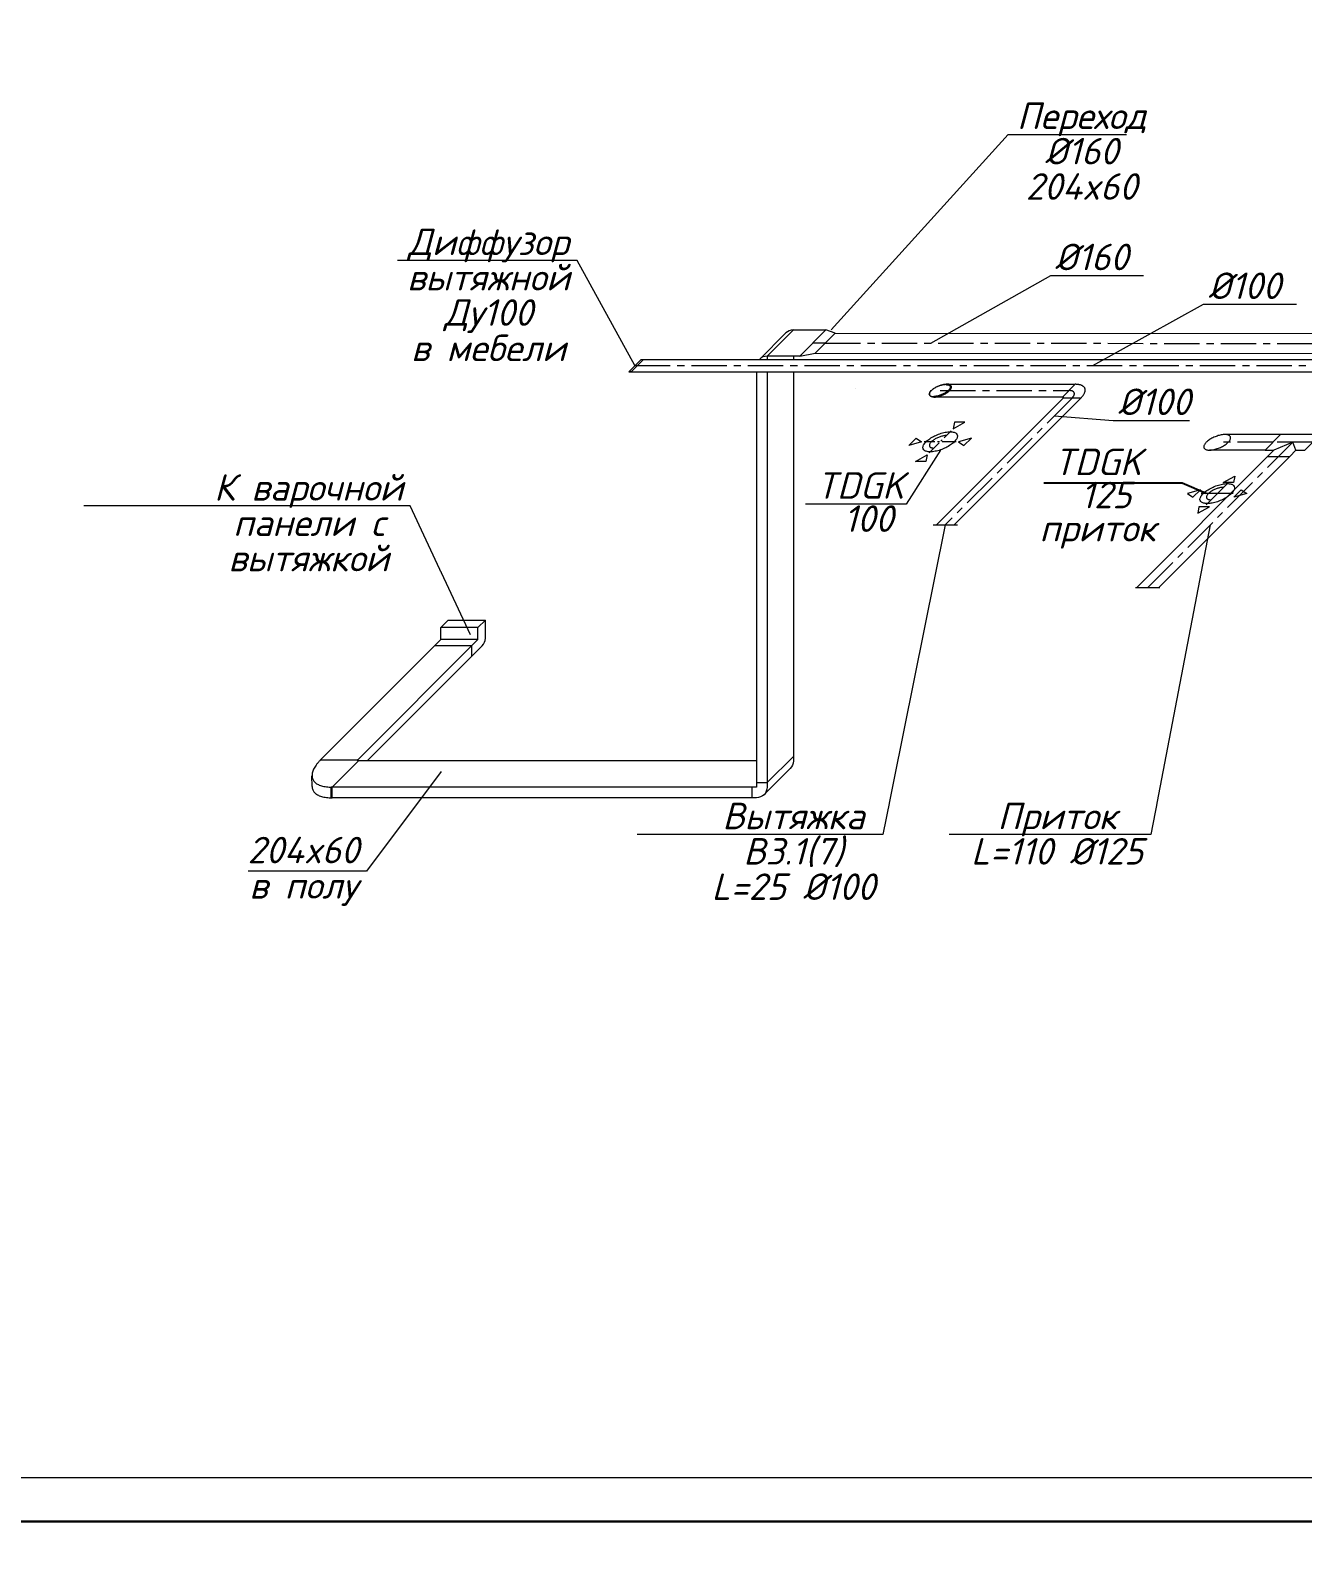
# Model space of a CAD drawing. Header units: millimetres. Extents: x 3082 to 230946, y 1570 to 312844.
# Drawn here: x 39967 to 47174, y 67369 to 75936 of the extents above; entities that cross this region are included whole.
import ezdxf
from ezdxf import colors
from ezdxf.entities.mleader import LeaderData, LeaderLine
from ezdxf.math import Vec2, Vec3

# ---------------------------------------------------------------- set-up
doc = ezdxf.new("R2010")
doc.units = ezdxf.units.MM
doc.linetypes.add('GOST2.303 6', pattern=[12, 8, -1.5, 1, -1.5])
doc.linetypes.add('tvs_centerline', pattern=[320, 200, -40, 40, -40])
for name, color, linetype, lineweight in [('A_B1', 170, 'Continuous', 0), ('A_K1', 14, 'Continuous', 0), ('Ramka', 7, 'Continuous', 0), ('вытяжка', 5, 'Continuous', 30), ('Двери', 7, 'Continuous', 13)]:
    doc.layers.add(name, color=color, linetype=linetype, lineweight=lineweight)
doc.layers.add('FORMAT', color=7, linetype='Continuous')
doc.layers.add('кондиционирование', color=5, linetype='Continuous')
doc.styles.add('ls_200', font='isocpeui.ttf', dxfattribs={"height": 200})

# ---------------------------------------------------------------- blocks, each defined once
blk = doc.blocks.new('*U449')
at = {"layer": 'Ramka', "color": 7}
for points in [[(-20960.5, 0), (0, 0), (0, 14850), (-20960.5, 14850)], [(-19960.5, 250), (-250, 250), (-250, 14600), (-19960.5, 14600)]]:
    blk.add_lwpolyline(points, close=True, dxfattribs=at)
blk = doc.blocks.new('*U447')
at = {"layer": 'Ramka', "color": 7}
blk.add_lwpolyline([(-20960.5, 0), (0, 0), (0, 14850), (-20960.5, 14850)], close=True, dxfattribs=at)
blk = doc.blocks.new('_None')

msp = doc.modelspace()

# ---------------------------------------------------------------- linework, layer by layer
at = {"layer": 'A_B1', "linetype": 'ByBlock', "ltscale": 10}
for points in [[(45194.3, 73680.2), (45260.5, 73716.7), (45201, 73716.7)], [(45224.4, 73606), (45254.9, 73585), (45297, 73627.1)]]:
    msp.add_lwpolyline(points, close=True, dxfattribs=at)
at = {"layer": 'A_B1', "linetype": 'GOST2.303 6', "lineweight": 15, "ltscale": 10}
msp.add_lwpolyline([(45210.5, 73606.1), (45028.6, 73606.1)], dxfattribs=at)
at = {"layer": 'A_B1', "linetype": 'ByBlock', "ltscale": 10}
msp.add_open_spline([(45155.6, 73931.6), (45152.8, 73931.5), (45147, 73931.3), (45138.2, 73929.9), (45128.8, 73927.8), (45119.3, 73924.9), (45109.8, 73921.4), (45100.5, 73917.2), (45091.8, 73912.5), (45083.7, 73907.4), (45076.5, 73902), (45070.3, 73896.6), (45065.3, 73891.1), (45061.7, 73885.7), (45059.5, 73880.5), (45058.7, 73875.6), (45059.6, 73871.1), (45062.1, 73867.3), (45066.1, 73864.4), (45071.4, 73862.4), (45077.7, 73861.1), (45082.4, 73861), (45084.8, 73860.9)], degree=3, knots=[0, 0, 0, 0, 8.268476, 17.286222, 26.89546, 36.912559, 47.137561, 57.362564, 67.379663, 76.9889, 86.006644, 94.275114, 101.674367, 108.139415, 113.687309, 118.45955, 122.768367, 127.077184, 131.849427, 137.397322, 143.862371, 151.261616, 151.261616, 151.261616, 151.261616], dxfattribs=at)
at = {"layer": 'A_K1', "color": 5, "ltscale": 6}
for p, q in [((44526.1, 74221.8), (51616.9, 74214.8)), ((44412.7, 74108.6), (51503.6, 74101.7)), ((43426.9, 74073), (51322.1, 74073)), ((43356.2, 74002.3), (51251.4, 74002.3)), ((45084.2, 73860.9), (45813.9, 73860.9)), ((45816.9, 73853.8), (45099, 73136)), ((45154.9, 73931.6), (45884.6, 73931.6)), ((45916.9, 73853.8), (45199, 73136)), ((45884.6, 73931.6), (45813.9, 73860.9)), ((45916.9, 73853.8), (45816.9, 73853.8)), ((42544.5, 72494.1), (42544.5, 72596.7)), ((41874.9, 71799.6), (42526.9, 72451.7)), ((42502.1, 72426.8), (42502.1, 72426.8)), ((41612, 71806.7), (41822, 71806.7))]:
    msp.add_line(p, q, dxfattribs=at)
at = {"layer": 'A_K1', "color": 5, "linetype": 'tvs_centerline', "lineweight": 15}
for p, q in [((44469.4, 74165.2), (51560.3, 74158.2)), ((43391.5, 74037.7), (51286.8, 74037.7)), ((45119.6, 73896.3), (45849.3, 73896.3)), ((45866.9, 73853.8), (45149, 73136))]:
    msp.add_line(p, q, dxfattribs=at)
at = {"layer": 'A_K1', "color": 1, "linetype": 'tvs_centerline', "lineweight": 15}
for p, q in [((47004, 73603.3), (46688.8, 73603.3)), ((47229, 73603.3), (47004, 73603.3)), ((47116.5, 73603.3), (47037, 73523.7)), ((46295.7, 72782.4), (47037, 73523.7))]:
    msp.add_line(p, q, dxfattribs=at)
at = {"layer": 'A_K1', "color": 1, "ltscale": 6}
for p, q in [((47048.2, 73647.5), (46733, 73647.5)), ((46233.2, 72782.4), (46974.5, 73523.7)), ((46358.2, 72782.4), (47099.5, 73523.7)), ((46959.8, 73559.1), (46644.6, 73559.1))]:
    msp.add_line(p, q, dxfattribs=at)
at = {"layer": 'A_K1', "color": 5, "ltscale": 6}
for points in [[(44288.5, 74239.7), (44288.5, 74239.7), (44140, 74091.2), (44140, 74091.2, 0.202581), (44097, 74073, 0.202581)], [(44288.5, 74239.7), (44288.5, 74239.7), (44288.5, 74239.7, 0.198932), (44246, 74222.1)]]:
    msp.add_lwpolyline(points, format="xyb", dxfattribs=at)
for points in [[(44246, 74222.1), (44097, 74073)], [(44325, 74091.2), (44412.7, 74108.6)], [(44469.4, 74165.2), (44399, 74165.2)], [(44140, 74091.2), (44140, 74073)], [(44288.5, 74091.2), (44288.5, 74073)], [(42467.3, 72452), (42257.3, 72452)], [(42467.3, 72392), (42467.3, 72452)]]:
    msp.add_lwpolyline(points, dxfattribs=at)
for points in [[(43426.9, 74073), (43439.4, 74073), (43369.2, 74002.8), (43356.7, 74002.8)], [(44641.9, 73905.3), (44641.9, 73905.3)]]:
    msp.add_lwpolyline(points, close=True, dxfattribs=at)
at = {"layer": 'A_K1', "color": 1, "ltscale": 6}
for points in [[(47273.2, 73647.5), (47048.2, 73647.5), (46959.8, 73559.1), (47009.8, 73559.1), (46974.5, 73523.7), (47099.5, 73523.7), (47134.8, 73559.1), (47184.8, 73559.1)], [(46788.8, 73412.5), (46782.2, 73376.1), (46722.7, 73376.1)], [(46856.1, 73313.1), (46783.5, 73292.1), (46825.6, 73334.1)]]:
    msp.add_lwpolyline(points, close=True, dxfattribs=at)
msp.add_lwpolyline([(47134.8, 73559.1), (47116.5, 73603.3), (47009.8, 73559.1)], dxfattribs=at)
at = {"layer": 'A_K1', "color": 5}
msp.add_lwpolyline([(42544.5, 72529.2), (42544.5, 72529.2), (42544.5, 72529.2)], dxfattribs=at)
at = {"layer": 'A_K1', "color": 5, "ltscale": 6}
msp.add_arc((42484.5, 72494.1), 60, 315, 0.0006, dxfattribs=at)
for points, knots in [([(45178, 73907.2), (45179.5, 73910.4), (45182.1, 73916.3), (45178, 73926.2), (45167.5, 73930.9), (45153.8, 73932.1), (45136.9, 73930.2), (45118.4, 73925.2), (45099.9, 73917.5), (45083.3, 73908), (45070, 73897.4), (45061.1, 73886.8), (45057.1, 73876.1), (45061.1, 73866.3), (45071.6, 73861.6), (45085.3, 73860.4), (45102.2, 73862.3), (45120.7, 73867.3), (45139.2, 73874.9), (45155.7, 73884.6), (45169.4, 73894.9), (45175.4, 73903.4), (45178, 73907.2)], [0, 0, 0, 0, 10.233471, 18.699645, 28.933122, 42.762247, 60.03043, 79.644476, 100.083624, 119.69767, 136.965853, 150.794978, 161.028453, 169.494625, 179.7281, 193.557225, 210.825408, 230.439454, 250.878602, 270.492648, 287.760831, 301.589947, 301.589947, 301.589947, 301.589947]), ([(45816.9, 73853.8), (45817, 73854), (45817.4, 73854.4), (45817.8, 73854.9), (45818.2, 73855.5), (45818.6, 73856), (45818.8, 73856.5), (45819, 73857), (45819.1, 73857.5), (45819.1, 73858), (45819.1, 73858.4), (45818.9, 73858.8), (45818.7, 73859.2), (45818.5, 73859.6), (45818.1, 73859.9), (45817.7, 73860.1), (45817.2, 73860.4), (45816.7, 73860.6), (45816.1, 73860.7), (45815.4, 73860.8), (45814.7, 73860.9), (45814.2, 73860.9), (45813.9, 73860.9)], [0, 0, 0, 0, 0.7631, 1.480568, 2.151164, 2.77466, 3.35207, 3.885952, 4.380745, 4.84309, 5.281979, 5.708502, 6.135024, 6.573913, 7.036258, 7.531051, 8.064933, 8.642343, 9.265839, 9.936435, 10.653903, 11.417003, 11.417003, 11.417003, 11.417003]), ([(45916.9, 73853.8), (45918.8, 73855.8), (45922.6, 73859.7), (45927.6, 73865.8), (45932, 73871.8), (45935.5, 73877.7), (45938.3, 73883.4), (45940.3, 73889), (45941.4, 73894.3), (45941.7, 73899.5), (45941.2, 73904.3), (45939.8, 73908.9), (45937.5, 73913.1), (45934.5, 73916.9), (45930.6, 73920.3), (45926, 73923.3), (45920.7, 73925.9), (45914.7, 73927.9), (45908, 73929.6), (45900.7, 73930.8), (45892.9, 73931.5), (45887.4, 73931.6), (45884.6, 73931.6)], [0, 0, 0, 0, 8.394146, 16.286303, 23.662871, 30.521328, 36.872846, 42.745554, 48.188282, 53.274084, 58.101866, 62.793624, 67.485382, 72.313164, 77.398966, 82.841694, 88.714402, 95.06592, 101.924377, 109.300946, 117.193103, 125.587248, 125.587248, 125.587248, 125.587248]), ([(41822, 71806.7), (41821.8, 71806.5), (41821.4, 71806.2), (41821, 71805.6), (41820.6, 71805.1), (41820.3, 71804.5), (41820, 71804), (41819.8, 71803.5), (41819.7, 71803), (41819.7, 71802.6), (41819.8, 71802.1), (41819.9, 71801.7), (41820.1, 71801.3), (41820.4, 71801), (41820.7, 71800.7), (41821.1, 71800.4), (41821.6, 71800.2), (41822.2, 71800), (41822.8, 71799.8), (41823.4, 71799.7), (41824.1, 71799.6), (41824.6, 71799.6), (41824.9, 71799.6)], [0, 0, 0, 0, 0.762724, 1.479864, 2.150181, 2.773443, 3.350664, 3.884391, 4.379053, 4.841271, 5.280016, 5.706353, 6.132627, 6.571187, 7.033118, 7.527413, 8.060719, 8.637483, 9.260271, 9.930109, 10.646779, 11.40905, 11.40905, 11.40905, 11.40905]), ([(41562.5, 71655.1), (41562.6, 71651.9), (41563.4, 71645.7), (41566.1, 71636.6), (41570.6, 71628.2), (41576.7, 71620.6), (41584.3, 71613.7), (41593.5, 71607.8), (41604.2, 71602.7), (41616.2, 71598.5), (41629.5, 71595.2), (41644.1, 71592.9), (41659.8, 71591.4), (41670.6, 71591.2), (41676.2, 71591.1)], [106.749531, 106.749531, 106.749531, 106.749531, 116.160574, 125.540007, 134.918037, 144.56638, 154.728885, 165.60339, 177.336125, 190.024936, 203.72629, 218.46275, 234.229497, 250.999566, 250.999566, 250.999566, 250.999566])]:
    msp.add_open_spline(points, degree=3, knots=knots, dxfattribs=at)
at = {"layer": 'A_K1', "color": 5, "linetype": 'tvs_centerline', "lineweight": 15}
msp.add_open_spline([(45866.9, 73853.8), (45867.9, 73854.9), (45870, 73857), (45872.7, 73860.4), (45875.1, 73863.6), (45877, 73866.8), (45878.5, 73870), (45879.6, 73873), (45880.2, 73875.9), (45880.4, 73878.7), (45880.1, 73881.4), (45879.4, 73883.9), (45878.1, 73886.2), (45876.5, 73888.2), (45874.4, 73890.1), (45871.9, 73891.7), (45869, 73893.1), (45865.7, 73894.3), (45862, 73895.2), (45858.1, 73895.8), (45853.8, 73896.2), (45850.8, 73896.2), (45849.3, 73896.3)], degree=3, knots=[0, 0, 0, 0, 4.578623, 8.883435, 12.907017, 16.647994, 20.112458, 23.315753, 26.284514, 29.058587, 31.691922, 34.251063, 36.810203, 39.443539, 42.217612, 45.186373, 48.389667, 51.854132, 55.595108, 59.61869, 63.923503, 68.502126, 68.502126, 68.502126, 68.502126], dxfattribs=at)
at = {"layer": 'FORMAT'}
for points in [[(38909.6, 67493.7), (59870.1, 67493.7), (59870.1, 82343.7), (38909.6, 82343.7)], [(38909.6, 52643.7), (59870.1, 52643.7), (59870.1, 67493.7), (38909.6, 67493.7)]]:
    msp.add_lwpolyline(points, close=True, dxfattribs=at)
at = {"layer": 'вытяжка'}
msp.add_open_spline([(45084.2, 73860.9), (45086.9, 73861), (45092.7, 73861.2), (45101.6, 73862.5), (45110.9, 73864.6), (45120.4, 73867.5), (45129.9, 73871.1), (45139.2, 73875.3), (45148, 73880), (45156.1, 73885.1), (45163.3, 73890.4), (45169.4, 73895.9), (45174.4, 73901.4), (45178, 73906.8), (45180.3, 73912), (45181, 73916.8), (45180.1, 73921.3), (45177.6, 73925.1), (45173.6, 73928), (45168.4, 73930.1), (45162, 73931.4), (45157.3, 73931.5), (45154.9, 73931.6)], degree=3, knots=[0, 0, 0, 0, 8.268476, 17.286222, 26.89546, 36.912559, 47.137561, 57.362564, 67.379663, 76.9889, 86.006644, 94.275114, 101.674367, 108.139415, 113.687309, 118.45955, 122.768367, 127.077184, 131.849427, 137.397322, 143.862371, 151.261616, 151.261616, 151.261616, 151.261616], dxfattribs=at)

# ---------------------------------------------------------------- block references
at = {"layer": 'FORMAT'}
for name, p in [('*U449', (59870.1, 67493.7)), ('*U447', (59870.1, 52643.7))]:
    msp.add_blockref(name, p, dxfattribs=at)

# ---------------------------------------------------------------- next in the draw order: leaders
at = {"layer": 'Двери'}
ml = msp.add_multileader_mtext('Standard', dxfattribs=at)
ml.set_content('Переход\\P%%C160\\P204x60', color=256, style='ls_200')
ml.set_leader_properties(color=256, linetype='ByLayer', lineweight=-1)
ml.set_arrow_properties(name='NONE')
ml.build(insert=Vec2(0, 0))
ml.multileader.update_dxf_attribs({"text_left_attachment_type": 6, "text_right_attachment_type": 6})
ctx = ml.context
ctx.base_point, ctx.char_height, ctx.landing_gap_size, ctx.plane_origin = Vec3(45512.7, 75346.5), 150, 20, Vec3(43619, 73085.9)
ctx.left_attachment, ctx.right_attachment, ctx.text_align_type = 6, 6, 1
notes = []
notes.append((ctx, [(0, (1, 1, 0), (45504.7, 75346.5), (1, 0), 8, [(0, [(44503.4, 74239.6)], 0, [])])]))
ctx.mtext.insert, ctx.mtext.width, ctx.mtext.alignment, ctx.mtext.line_spacing_factor, ctx.mtext.flow_direction = Vec3(45920.9, 75526.5), 636.611, 2, 0.8, 5
ctx.mtext.has_bg_fill, ctx.mtext.bg_color, ctx.mtext.bg_scale_factor, ctx.mtext.bg_transparency, ctx.mtext.use_window_bg_color = 1, -1073741824, 1, 0, 1
ml = msp.add_multileader_mtext('Standard', dxfattribs=at)
ml.set_content('Диффузор вытяжной Ду100\\Pв мебели', color=256, style='ls_200')
ml.set_leader_properties(color=256, linetype='ByLayer', lineweight=-1)
ml.set_arrow_properties(name='NONE')
ml.build(insert=Vec2(0, 0))
ml.multileader.update_dxf_attribs({"text_left_attachment_type": 6, "text_right_attachment_type": 6})
ctx = ml.context
ctx.base_point, ctx.char_height, ctx.landing_gap_size, ctx.plane_origin = Vec3(42067.6, 74632.9), 150, 20, Vec3(38671.6, 71227)
ctx.left_attachment, ctx.right_attachment, ctx.text_align_type = 6, 6, 1
notes.append((ctx, [(1, (1, 1, 0), (43064.4, 74632.9), (-1, 0), 8, [(0, [(43391.5, 74037.7)], 0, [])])]))
ctx.mtext.insert, ctx.mtext.width, ctx.mtext.alignment, ctx.mtext.line_spacing_factor, ctx.mtext.flow_direction = Vec3(42562, 74812.9), 980.424, 2, 0.8, 5
ctx.mtext.has_bg_fill, ctx.mtext.bg_color, ctx.mtext.bg_scale_factor, ctx.mtext.bg_transparency, ctx.mtext.use_window_bg_color = 1, -1073741824, 1, 0, 1
ml = msp.add_multileader_mtext('Standard', dxfattribs=at)
ml.set_content('%%C100', color=256, style='ls_200')
ml.set_leader_properties(color=256, linetype='ByLayer', lineweight=-1)
ml.set_arrow_properties(name='NONE')
ml.build(insert=Vec2(0, 0))
ml.multileader.update_dxf_attribs({"text_left_attachment_type": 6, "text_right_attachment_type": 6})
ctx = ml.context
ctx.base_point, ctx.char_height, ctx.landing_gap_size, ctx.plane_origin = Vec3(46108.8, 73727.7), 150, 20, Vec3(43466.3, 72078)
ctx.left_attachment, ctx.right_attachment, ctx.text_align_type = 6, 6, 1
notes.append((ctx, [(0, (1, 1, 0), (46100.8, 73727.7), (1, 0), 8, [(0, [(45766.6, 73753.6)], 0, [])])]))
ctx.mtext.insert, ctx.mtext.width, ctx.mtext.alignment, ctx.mtext.line_spacing_factor, ctx.mtext.flow_direction = Vec3(46332.5, 73907.7), 400, 2, 0.8, 5
ctx.mtext.has_bg_fill, ctx.mtext.bg_color, ctx.mtext.bg_scale_factor, ctx.mtext.bg_transparency, ctx.mtext.use_window_bg_color = 1, -1073741824, 1, 0, 1
ml = msp.add_multileader_mtext('Standard', dxfattribs=at)
ml.set_content('К варочной панели с вытяжкой', color=256, style='ls_200')
ml.set_leader_properties(color=256, linetype='ByLayer', lineweight=-1)
ml.set_arrow_properties(name='NONE')
ml.build(insert=Vec2(0, 0))
ml.multileader.update_dxf_attribs({"text_left_attachment_type": 6, "text_right_attachment_type": 6})
ctx = ml.context
ctx.base_point, ctx.char_height, ctx.landing_gap_size, ctx.plane_origin = Vec3(40975.9, 73243), 150, 20, Vec3(41575.4, 71359.7)
ctx.left_attachment, ctx.right_attachment, ctx.text_align_type = 6, 6, 1
notes.append((ctx, [(1, (1, 1, 0), (42119.3, 73243), (-1, 0), 8, [(0, [(42459.8, 72513.4)], 0, [])])]))
ctx.mtext.insert, ctx.mtext.width, ctx.mtext.alignment, ctx.mtext.line_spacing_factor, ctx.mtext.flow_direction = Vec3(41543.6, 73423), 1803.867, 2, 0.8, 5
ctx.mtext.has_bg_fill, ctx.mtext.bg_color, ctx.mtext.bg_scale_factor, ctx.mtext.bg_transparency, ctx.mtext.use_window_bg_color = 1, -1073741824, 1, 0, 1
ml = msp.add_multileader_mtext('Standard', dxfattribs=at)
ml.set_content('Вытяжка В3.1(7)\\PL=25 %%C100', color=256, style='ls_200')
ml.set_leader_properties(color=256, linetype='ByLayer', lineweight=-1)
ml.set_arrow_properties(name='NONE')
ml.build(insert=Vec2(0, 0))
ml.multileader.update_dxf_attribs({"text_left_attachment_type": 6, "text_right_attachment_type": 6})
ctx = ml.context
ctx.base_point, ctx.char_height, ctx.landing_gap_size, ctx.plane_origin = Vec3(43791, 71383.1), 150, 20, Vec3(41120.5, 70791.5)
ctx.left_attachment, ctx.right_attachment, ctx.text_align_type = 6, 6, 1
notes.append((ctx, [(1, (1, 1, 0), (44795.7, 71383.1), (-1, 0), 8, [(0, [(45149, 73136)], 0, [])])]))
ctx.mtext.insert, ctx.mtext.width, ctx.mtext.alignment, ctx.mtext.line_spacing_factor, ctx.mtext.flow_direction = Vec3(44289.3, 71563.1), 1349.505, 2, 0.8, 5
ctx.mtext.has_bg_fill, ctx.mtext.bg_color, ctx.mtext.bg_scale_factor, ctx.mtext.bg_transparency, ctx.mtext.use_window_bg_color = 1, -1073741824, 1, 0, 1
ml = msp.add_multileader_mtext('Standard', dxfattribs=at)
ml.set_content('204x60\\Pв полу', color=256, style='ls_200')
ml.set_leader_properties(color=256, linetype='ByLayer', lineweight=-1)
ml.set_arrow_properties(name='NONE')
ml.build(insert=Vec2(0, 0))
ml.multileader.update_dxf_attribs({"text_left_attachment_type": 6, "text_right_attachment_type": 6})
ctx = ml.context
ctx.base_point, ctx.char_height, ctx.landing_gap_size, ctx.plane_origin = Vec3(41163.1, 71175.3), 150, 20, Vec3(41408.9, 70585.9)
ctx.left_attachment, ctx.right_attachment, ctx.text_align_type = 6, 6, 1
notes.append((ctx, [(1, (1, 1, 0), (41871.5, 71175.3), (-1, 0), 8, [(0, [(42293.3, 71739.6)], 0, [])])]))
ctx.mtext.insert, ctx.mtext.width, ctx.mtext.alignment, ctx.mtext.line_spacing_factor, ctx.mtext.flow_direction = Vec3(41513.3, 71370.3), 636.611, 2, 0.8, 5
ctx.mtext.has_bg_fill, ctx.mtext.bg_color, ctx.mtext.bg_scale_factor, ctx.mtext.bg_transparency, ctx.mtext.use_window_bg_color = 1, -1073741824, 1, 0, 1
at = {"layer": 'кондиционирование', "color": 1, "lineweight": 0}
ml = msp.add_multileader_mtext('Standard', dxfattribs=at)
ml.set_content('\\pxsm0.75,qc;TDGK\\P\\ps*,q*; 125\\Pприток', color=1, style='ls_200')
ml.set_leader_properties()
ml.build(insert=Vec2(0, 0))
ml.multileader.update_dxf_attribs({"text_left_attachment_type": 6, "text_right_attachment_type": 6, "dogleg_length": 133.8, "arrow_head_size": 0.529})
ctx = ml.context
ctx.base_point, ctx.char_height, ctx.arrow_head_size, ctx.landing_gap_size, ctx.plane_origin = Vec3(45668.1, 73372.4), 150, 0.529, 5.88, Vec3(43280.6, 71465.3)
ctx.left_attachment, ctx.right_attachment, ctx.text_align_type = 6, 6, 1
notes.append((ctx, [(1, (1, 1, 0), (46489.8, 73372.4), (-1, 0), 133.8, [(0, [(46626.9, 73313)], 0, [])])]))
ctx.mtext.insert, ctx.mtext.width, ctx.mtext.alignment, ctx.mtext.line_spacing_factor, ctx.mtext.flow_direction = Vec3(46012.1, 73567.4), 636.611, 2, 0.8, 5
ctx.mtext.has_bg_fill, ctx.mtext.bg_color, ctx.mtext.bg_scale_factor, ctx.mtext.bg_transparency, ctx.mtext.use_window_bg_color = 1, -1073741824, 1.1, 0, 1
for ctx, leaders in notes:
    for number, flags, end, landing, length, lines in leaders:
        leader = LeaderData()
        leader.index, (leader.has_last_leader_line, leader.has_dogleg_vector, leader.attachment_direction) = number, flags
        leader.last_leader_point, leader.dogleg_vector, leader.dogleg_length = Vec3(end), Vec3(landing), length
        for number, points, colour, breaks in lines:
            line = LeaderLine()
            line.index, line.vertices, line.color, line.breaks = number, Vec3.list(points), colors.encode_raw_color(colour), breaks
            leader.lines.append(line)
        ctx.leaders.append(leader)

# ---------------------------------------------------------------- next in the draw order: linework, layer by layer
at = {"layer": 'A_K1', "color": 5, "ltscale": 6}
for p, q in [((41608.4, 71803.2), (42292.1, 72486.8)), ((41822, 71806.7), (42502.1, 72486.8)), ((42292.1, 72486.8), (42292.1, 72554.2)), ((42502.1, 72486.8), (42502.1, 72554.2)), ((42502.1, 72486.8), (42502.1, 72486.8)), ((41676.2, 71651.1), (41824.9, 71799.6)), ((41671.3, 71591.1), (41671.3, 71651.1)), ((41676.2, 71591.1), (41676.2, 71651.1))]:
    msp.add_line(p, q, dxfattribs=at)
at = {"layer": 'A_K1', "color": 5}
for points in [[(44140, 74091.2), (44288.5, 74239.7), (44473.5, 74239.7), (44325, 74091.2)], [(42334.5, 72596.7), (42544.5, 72596.7), (42502.1, 72554.2), (42292.1, 72554.2)]]:
    msp.add_lwpolyline(points, close=True, dxfattribs=at)
at = {"layer": 'A_K1', "color": 5, "ltscale": 6}
for points in [[(44412.7, 74108.6), (44526, 74221.9)], [(44526.1, 74221.8), (44473.5, 74239.7)], [(44080, 74002.3), (44080, 71651.2), (41671.3, 71651.1)], [(44080, 71799.7), (41824.7, 71799.6)], [(44140, 71677), (44288.5, 71825.1)], [(41562.5, 71655.1), (41562.3, 71715.5)], [(44126.3, 71612.9), (44270.9, 71757.2)], [(44080, 71651.2), (41824.7, 71651.1)], [(44054.3, 71651.2), (44054.3, 71591.2)], [(44080, 71677), (44140, 71677)]]:
    msp.add_lwpolyline(points, dxfattribs=at)
for points in [[(44140, 74002.3), (44140, 71651.2, -0.414214), (44080, 71591.2), (41671.3, 71591.1)], [(44288.5, 74002.3), (44288.5, 71799.7, -0.19925), (44270.9, 71757.2, -0.19925)]]:
    msp.add_lwpolyline(points, format="xyb", dxfattribs=at)
at = {"layer": 'A_K1', "color": 1, "ltscale": 6}
for points in [[(46521, 73313.1), (46551.5, 73292), (46593.6, 73334.1)], [(46578.8, 73202.5), (46645, 73239), (46585.5, 73239)]]:
    msp.add_lwpolyline(points, close=True, dxfattribs=at)
for points in [[(46626.5, 73250.2), (46752.4, 73376.1)], [(46779.7, 73313.1), (46597.8, 73313.1)]]:
    msp.add_lwpolyline(points, dxfattribs=at)
at = {"layer": 'A_K1', "color": 5}
msp.add_lwpolyline([(42502.1, 72486.8), (42292.1, 72486.8), (42292.1, 72486.8)], dxfattribs=at)
at = {"layer": 'A_K1', "color": 1, "ltscale": 6}
for points, knots in [([(46733.8, 73647.5), (46730.3, 73647.4), (46723.1, 73647.1), (46712, 73645.4), (46700.4, 73642.8), (46688.5, 73639.1), (46676.6, 73634.7), (46665, 73629.4), (46654, 73623.6), (46643.9, 73617.2), (46634.9, 73610.5), (46627.2, 73603.7), (46621, 73596.8), (46616.5, 73590.1), (46613.6, 73583.6), (46612.7, 73577.5), (46613.8, 73571.9), (46617, 73567.2), (46622, 73563.5), (46628.5, 73560.9), (46636.5, 73559.4), (46642.3, 73559.2), (46645.4, 73559.1)], [0, 0, 0, 0, 10.335594, 21.607776, 33.619323, 46.140698, 58.921951, 71.703204, 84.224578, 96.236124, 107.508304, 117.843892, 127.092959, 135.174269, 142.109137, 148.07444, 153.460461, 158.846482, 164.811786, 171.746655, 179.827966, 189.077026, 189.077026, 189.077026, 189.077026]), ([(46644.5, 73559.1), (46648, 73559.2), (46655.2, 73559.4), (46666.3, 73561.1), (46677.9, 73563.8), (46689.8, 73567.4), (46701.7, 73571.9), (46713.3, 73577.1), (46724.3, 73583), (46734.4, 73589.3), (46743.4, 73596), (46751.1, 73602.9), (46757.3, 73609.7), (46761.8, 73616.5), (46764.7, 73622.9), (46765.6, 73629), (46764.5, 73634.6), (46761.3, 73639.4), (46756.3, 73643), (46749.8, 73645.6), (46741.8, 73647.2), (46736, 73647.4), (46732.9, 73647.4)], [0, 0, 0, 0, 10.335594, 21.607776, 33.619323, 46.140698, 58.921951, 71.703204, 84.224578, 96.236124, 107.508304, 117.843892, 127.092959, 135.174269, 142.109137, 148.07444, 153.460461, 158.846482, 164.811786, 171.746655, 179.827966, 189.077026, 189.077026, 189.077026, 189.077026]), ([(46783, 73330.6), (46785.3, 73335.8), (46789.5, 73345.2), (46782.9, 73361.1), (46766.2, 73368.5), (46744.2, 73370.5), (46717.1, 73367.4), (46687.5, 73359.4), (46658, 73347.2), (46631.5, 73331.9), (46610.1, 73315), (46596, 73298), (46589.4, 73280.9), (46595.9, 73265.2), (46612.7, 73257.7), (46634.7, 73255.7), (46661.7, 73258.8), (46691.3, 73266.8), (46720.8, 73279), (46747.2, 73294.4), (46769.1, 73310.9), (46778.7, 73324.5), (46783, 73330.6)], [0, 0, 0, 0, 16.373557, 29.919434, 46.292996, 68.419597, 96.048689, 127.431163, 160.133799, 191.516273, 219.145366, 241.271966, 257.645527, 271.191402, 287.564963, 309.691563, 337.320655, 368.703129, 401.405766, 432.78824, 460.417332, 482.543923, 482.543923, 482.543923, 482.543923]), ([(46724.8, 73348.5), (46722, 73348.4), (46716.2, 73348.2), (46707.4, 73346.8), (46698.1, 73344.7), (46688.5, 73341.8), (46679, 73338.2), (46669.8, 73334), (46661, 73329.3), (46652.9, 73324.2), (46645.7, 73318.9), (46639.5, 73313.4), (46634.6, 73307.9), (46630.9, 73302.5), (46628.7, 73297.4), (46627.9, 73292.5), (46628.8, 73288), (46631.3, 73284.2), (46635.3, 73281.3), (46640.6, 73279.2), (46647, 73278), (46651.6, 73277.8), (46654.1, 73277.7)], [0, 0, 0, 0, 8.268476, 17.286222, 26.89546, 36.912559, 47.137561, 57.362564, 67.379663, 76.9889, 86.006644, 94.275114, 101.674367, 108.139415, 113.687309, 118.45955, 122.768367, 127.077184, 131.849427, 137.397322, 143.862371, 151.261616, 151.261616, 151.261616, 151.261616])]:
    msp.add_open_spline(points, degree=3, knots=knots, dxfattribs=at)
at = {"layer": 'A_K1', "color": 5, "ltscale": 6}
msp.add_open_spline([(41612, 71806.7), (41608.1, 71802.7), (41600.5, 71794.9), (41590.4, 71782.8), (41581.8, 71770.8), (41574.7, 71759), (41569.1, 71747.6), (41565.2, 71736.5), (41562.9, 71725.7), (41562.3, 71715.5), (41563.3, 71705.7), (41566.1, 71696.6), (41570.6, 71688.2), (41576.7, 71680.6), (41584.3, 71673.7), (41593.5, 71667.8), (41604.2, 71662.7), (41616.2, 71658.5), (41629.5, 71655.2), (41644.1, 71652.9), (41659.8, 71651.4), (41670.6, 71651.2), (41676.2, 71651.1)], degree=3, knots=[0, 0, 0, 0, 16.780039, 32.557132, 47.304108, 61.0159, 73.714762, 85.456781, 96.339343, 106.508163, 116.160564, 125.539997, 134.918026, 144.566368, 154.728873, 165.603376, 177.336111, 190.024922, 203.726275, 218.462734, 234.22948, 250.999544, 250.999544, 250.999544, 250.999544], dxfattribs=at)

# ---------------------------------------------------------------- next in the draw order: leaders
at = {"layer": 'Двери'}
ml = msp.add_multileader_mtext('Standard', dxfattribs=at)
ml.set_content('%%C160', color=256, style='ls_200')
ml.set_leader_properties(color=256, linetype='ByLayer', lineweight=-1)
ml.set_arrow_properties(name='NONE')
ml.build(insert=Vec2(0, 0))
ml.multileader.update_dxf_attribs({"text_left_attachment_type": 6, "text_right_attachment_type": 6})
ctx = ml.context
ctx.base_point, ctx.char_height, ctx.landing_gap_size, ctx.plane_origin = Vec3(45754.2, 74547.4), 150, 20, Vec3(44182.6, 73010.9)
ctx.left_attachment, ctx.right_attachment, ctx.text_align_type = 6, 6, 1
notes = []
notes.append((ctx, [(0, (1, 1, 0), (45746.2, 74547.4), (1, 0), 8, [(0, [(45067, 74164.6)], 0, [])])]))
ctx.mtext.insert, ctx.mtext.width, ctx.mtext.alignment, ctx.mtext.line_spacing_factor, ctx.mtext.flow_direction = Vec3(45977.9, 74727.4), 636.611, 2, 0.8, 5
ctx.mtext.has_bg_fill, ctx.mtext.bg_color, ctx.mtext.bg_scale_factor, ctx.mtext.bg_transparency, ctx.mtext.use_window_bg_color = 1, -1073741824, 1, 0, 1
ml = msp.add_multileader_mtext('Standard', dxfattribs=at)
ml.set_content('Приток\\PL=110 %%C125', color=256, style='ls_200')
ml.set_leader_properties(color=256, linetype='ByLayer', lineweight=-1)
ml.set_arrow_properties(name='NONE')
ml.build(insert=Vec2(0, 0))
ml.multileader.update_dxf_attribs({"text_left_attachment_type": 6, "text_right_attachment_type": 6})
ctx = ml.context
ctx.base_point, ctx.char_height, ctx.landing_gap_size, ctx.plane_origin = Vec3(45258.6, 71383.1), 150, 20, Vec3(42639, 70791.5)
ctx.left_attachment, ctx.right_attachment, ctx.text_align_type = 6, 6, 1
notes.append((ctx, [(1, (1, 1, 0), (46314.1, 71383.1), (-1, 0), 8, [(0, [(46649.3, 73136)], 0, [])])]))
ctx.mtext.insert, ctx.mtext.width, ctx.mtext.alignment, ctx.mtext.line_spacing_factor, ctx.mtext.flow_direction = Vec3(45782.4, 71563.1), 1349.505, 2, 0.8, 5
ctx.mtext.has_bg_fill, ctx.mtext.bg_color, ctx.mtext.bg_scale_factor, ctx.mtext.bg_transparency, ctx.mtext.use_window_bg_color = 1, -1073741824, 1, 0, 1
for ctx, leaders in notes:
    for number, flags, end, landing, length, lines in leaders:
        leader = LeaderData()
        leader.index, (leader.has_last_leader_line, leader.has_dogleg_vector, leader.attachment_direction) = number, flags
        leader.last_leader_point, leader.dogleg_vector, leader.dogleg_length = Vec3(end), Vec3(landing), length
        for number, points, colour, breaks in lines:
            line = LeaderLine()
            line.index, line.vertices, line.color, line.breaks = number, Vec3.list(points), colors.encode_raw_color(colour), breaks
            leader.lines.append(line)
        ctx.leaders.append(leader)

# ---------------------------------------------------------------- next in the draw order: linework, layer by layer
at = {"layer": 'A_K1', "color": 1, "ltscale": 6}
msp.add_lwpolyline([(46226.8, 72782.4), (46364.6, 72782.4)], dxfattribs=at)

# ---------------------------------------------------------------- next in the draw order: leaders
at = {"layer": 'Двери'}
ml = msp.add_multileader_mtext('Standard', dxfattribs=at)
ml.set_content('%%C100', color=256, style='ls_200')
ml.set_leader_properties(color=256, linetype='ByLayer', lineweight=-1)
ml.set_arrow_properties(name='NONE')
ml.build(insert=Vec2(0, 0))
ml.multileader.update_dxf_attribs({"text_left_attachment_type": 6, "text_right_attachment_type": 6})
ctx = ml.context
ctx.base_point, ctx.char_height, ctx.landing_gap_size, ctx.plane_origin = Vec3(46620.2, 74384.6), 150, 20, Vec3(45048.7, 72848.1)
ctx.left_attachment, ctx.right_attachment, ctx.text_align_type = 6, 6, 1
notes = []
notes.append((ctx, [(0, (1, 1, 0), (46612.2, 74384.6), (1, 0), 8, [(0, [(45985, 74037.7)], 0, [])])]))
ctx.mtext.insert, ctx.mtext.width, ctx.mtext.alignment, ctx.mtext.line_spacing_factor, ctx.mtext.flow_direction = Vec3(46844, 74564.6), 636.611, 2, 0.8, 5
ctx.mtext.has_bg_fill, ctx.mtext.bg_color, ctx.mtext.bg_scale_factor, ctx.mtext.bg_transparency, ctx.mtext.use_window_bg_color = 1, -1073741824, 1, 0, 1
ml = msp.add_multileader_mtext('Standard', dxfattribs=at)
ml.set_content('\\pxsm0.75,qc;TDGK\\P\\ps*,q*; 100', color=256, style='ls_200')
ml.set_leader_properties(color=256, linetype='ByLayer', lineweight=-1)
ml.set_arrow_properties(name='NONE')
ml.build(insert=Vec2(0, 0))
ml.multileader.update_dxf_attribs({"text_left_attachment_type": 6, "text_right_attachment_type": 6})
ctx = ml.context
ctx.base_point, ctx.char_height, ctx.landing_gap_size, ctx.plane_origin = Vec3(44414, 73253.8), 150, 20, Vec3(41711.3, 71758.2)
ctx.left_attachment, ctx.right_attachment, ctx.text_align_type = 6, 6, 1
notes.append((ctx, [(1, (1, 1, 0), (44927.4, 73253.8), (-1, 0), 8, [(0, [(45122.1, 73559.8)], 0, [])])]))
ctx.mtext.insert, ctx.mtext.width, ctx.mtext.alignment, ctx.mtext.line_spacing_factor, ctx.mtext.flow_direction = Vec3(44666.7, 73433.8), 636.611, 2, 0.8, 5
ctx.mtext.has_bg_fill, ctx.mtext.bg_color, ctx.mtext.bg_scale_factor, ctx.mtext.bg_transparency, ctx.mtext.use_window_bg_color = 1, -1073741824, 1, 0, 1
for ctx, leaders in notes:
    for number, flags, end, landing, length, lines in leaders:
        leader = LeaderData()
        leader.index, (leader.has_last_leader_line, leader.has_dogleg_vector, leader.attachment_direction) = number, flags
        leader.last_leader_point, leader.dogleg_vector, leader.dogleg_length = Vec3(end), Vec3(landing), length
        for number, points, colour, breaks in lines:
            line = LeaderLine()
            line.index, line.vertices, line.color, line.breaks = number, Vec3.list(points), colors.encode_raw_color(colour), breaks
            leader.lines.append(line)
        ctx.leaders.append(leader)

# ---------------------------------------------------------------- next in the draw order: linework, layer by layer
at = {"layer": 'A_B1', "linetype": 'ByBlock', "ltscale": 10}
for points in [[(45015.3, 73606.1), (44942.8, 73585), (44984.8, 73627.1)], [(45046, 73531.9), (45039.4, 73495.5), (44979.9, 73495.5)]]:
    msp.add_lwpolyline(points, close=True, dxfattribs=at)
at = {"layer": 'A_B1', "linetype": 'GOST2.303 6', "lineweight": 15, "ltscale": 10}
msp.add_lwpolyline([(45057.3, 73543.1), (45183.2, 73669.1)], dxfattribs=at)
at = {"layer": 'A_B1', "linetype": 'ByBlock', "ltscale": 10}
for points, knots in [([(45213.8, 73623.5), (45216.1, 73628.7), (45220.3, 73638.2), (45213.7, 73654), (45197, 73661.5), (45174.9, 73663.5), (45147.9, 73660.4), (45118.3, 73652.3), (45088.8, 73640.1), (45062.2, 73624.9), (45040.9, 73607.9), (45026.7, 73591), (45020.2, 73573.8), (45026.7, 73558.2), (45043.5, 73550.6), (45065.4, 73548.7), (45092.5, 73551.8), (45122.1, 73559.8), (45151.6, 73572), (45178, 73587.4), (45199.9, 73603.9), (45209.5, 73617.5), (45213.8, 73623.5)], [0, 0, 0, 0, 16.373557, 29.919434, 46.292996, 68.419597, 96.048689, 127.431163, 160.133799, 191.516273, 219.145366, 241.271966, 257.645527, 271.191402, 287.564963, 309.691563, 337.320655, 368.703129, 401.405766, 432.78824, 460.417332, 482.543923, 482.543923, 482.543923, 482.543923]), ([(45155.6, 73641.4), (45152.8, 73641.3), (45147, 73641.1), (45138.2, 73639.8), (45128.8, 73637.6), (45119.3, 73634.8), (45109.8, 73631.2), (45100.5, 73627), (45091.8, 73622.3), (45083.7, 73617.2), (45076.5, 73611.9), (45070.3, 73606.4), (45065.3, 73600.9), (45061.7, 73595.5), (45059.5, 73590.3), (45058.7, 73585.4), (45059.6, 73581), (45062.1, 73577.2), (45066.1, 73574.2), (45071.4, 73572.2), (45077.7, 73570.9), (45082.4, 73570.8), (45084.8, 73570.7)], [0, 0, 0, 0, 8.268476, 17.286222, 26.89546, 36.912559, 47.137561, 57.362564, 67.379663, 76.9889, 86.006644, 94.275114, 101.674367, 108.139415, 113.687309, 118.45955, 122.768367, 127.077184, 131.849427, 137.397322, 143.862371, 151.261616, 151.261616, 151.261616, 151.261616])]:
    msp.add_open_spline(points, degree=3, knots=knots, dxfattribs=at)
at = {"layer": 'A_K1', "color": 5, "ltscale": 6}
msp.add_lwpolyline([(45080.2, 73136), (45217.9, 73136)], dxfattribs=at)

doc.saveas('drawing.dxf')
